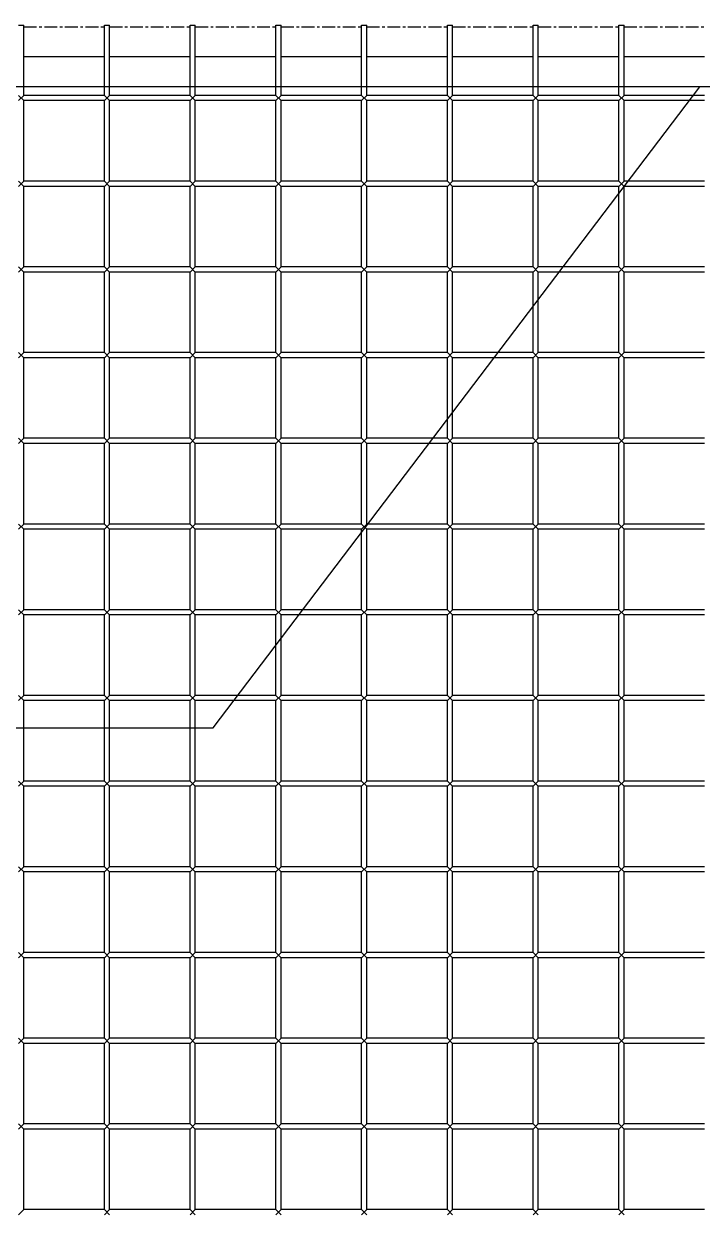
# Model space of a CAD drawing. Header units: millimetres. Extents: x -198529 to 244266, y -64 to 158464.
# Drawn here: x -164032 to -163637, y 97467 to 98160 of the extents above; entities that cross this region are included whole.
import ezdxf

# ---------------------------------------------------------------- set-up
doc = ezdxf.new("R2010")
doc.units = ezdxf.units.MM
doc.linetypes.add('CENTER', pattern=[12, 7.5, -1.5, 1.5, -1.5])
for name, color, linetype in [('0-DCC', 30, 'Continuous'), ('0-DCC-STRUC', 180, 'Continuous'), ('0-DCC-STRUC-T', 4, 'Continuous')]:
    doc.layers.add(name, color=color, linetype=linetype)

# ---------------------------------------------------------------- blocks, each defined once
blk = doc.blocks.new('DCC2850x1800(右)')
at = {"color": 0, "linetype": 'CENTER'}
for p, q in [((63689.5, -72713.38), (63642.5, -72713.38)), ((63739.5, -72713.38), (63692.5, -72713.38)), ((63789.5, -72713.38), (63742.5, -72713.38)), ((63839.5, -72713.38), (63792.5, -72713.38)), ((63889.5, -72713.38), (63842.5, -72713.38)), ((63939.5, -72713.38), (63892.5, -72713.38)), ((63989.5, -72713.38), (63942.5, -72713.38)), ((64039.5, -72713.38), (63992.5, -72713.38))]:
    blk.add_line(p, q, dxfattribs=at)
at = {"color": 0, "linetype": 'Continuous'}
for p, q in [((63689.5, -72753.48), (63689.5, -72712.38)), ((63692.5, -72712.38), (63689.5, -72712.38)), ((63692.5, -72753.48), (63692.5, -72712.38)), ((63739.5, -72753.48), (63739.5, -72712.38)), ((63742.5, -72712.38), (63739.5, -72712.38)), ((63742.5, -72753.48), (63742.5, -72712.38)), ((63789.5, -72753.48), (63789.5, -72712.38)), ((63792.5, -72712.38), (63789.5, -72712.38)), ((63792.5, -72753.48), (63792.5, -72712.38)), ((63839.5, -72753.48), (63839.5, -72712.38)), ((63842.5, -72712.38), (63839.5, -72712.38)), ((63842.5, -72753.48), (63842.5, -72712.38)), ((63889.5, -72753.48), (63889.5, -72712.38)), ((63892.5, -72712.38), (63889.5, -72712.38)), ((63892.5, -72753.48), (63892.5, -72712.38)), ((63939.5, -72753.48), (63939.5, -72712.38)), ((63942.5, -72712.38), (63939.5, -72712.38)), ((63942.5, -72753.48), (63942.5, -72712.38)), ((63989.5, -72753.48), (63989.5, -72712.38)), ((63992.5, -72712.38), (63989.5, -72712.38)), ((63992.5, -72753.48), (63992.5, -72712.38)), ((64039.5, -72753.48), (64039.5, -72712.38)), ((64042.5, -72712.38), (64039.5, -72712.38)), ((63642.5, -72730.88), (63689.5, -72730.88)), ((63692.5, -72730.88), (63739.5, -72730.88)), ((63742.5, -72730.88), (63789.5, -72730.88)), ((63792.5, -72730.88), (63839.5, -72730.88)), ((63842.5, -72730.88), (63889.5, -72730.88)), ((63892.5, -72730.88), (63939.5, -72730.88)), ((63942.5, -72730.88), (63989.5, -72730.88)), ((63992.5, -72730.88), (64039.5, -72730.88)), ((63642.5, -72753.48), (63689.5, -72753.48)), ((63642.5, -72756.48), (63689.5, -72756.48)), ((63692.5, -72756.48), (63689.5, -72753.48)), ((63692.5, -72753.48), (63689.5, -72756.48)), ((63689.5, -72803.48), (63689.5, -72756.48)), ((63692.5, -72753.48), (63739.5, -72753.48)), ((63692.5, -72756.48), (63739.5, -72756.48)), ((63692.5, -72803.48), (63692.5, -72756.48)), ((63742.5, -72756.48), (63739.5, -72753.48)), ((63742.5, -72753.48), (63739.5, -72756.48)), ((63739.5, -72803.48), (63739.5, -72756.48)), ((63742.5, -72753.48), (63789.5, -72753.48)), ((63742.5, -72756.48), (63789.5, -72756.48)), ((63742.5, -72803.48), (63742.5, -72756.48)), ((63792.5, -72756.48), (63789.5, -72753.48)), ((63792.5, -72753.48), (63789.5, -72756.48)), ((63789.5, -72803.48), (63789.5, -72756.48)), ((63792.5, -72753.48), (63839.5, -72753.48)), ((63792.5, -72756.48), (63839.5, -72756.48)), ((63792.5, -72803.48), (63792.5, -72756.48)), ((63842.5, -72756.48), (63839.5, -72753.48)), ((63842.5, -72753.48), (63839.5, -72756.48)), ((63839.5, -72803.48), (63839.5, -72756.48)), ((63842.5, -72753.48), (63889.5, -72753.48)), ((63842.5, -72756.48), (63889.5, -72756.48)), ((63842.5, -72803.48), (63842.5, -72756.48)), ((63892.5, -72756.48), (63889.5, -72753.48)), ((63892.5, -72753.48), (63889.5, -72756.48)), ((63889.5, -72803.48), (63889.5, -72756.48)), ((63892.5, -72753.48), (63939.5, -72753.48)), ((63892.5, -72756.48), (63939.5, -72756.48)), ((63892.5, -72803.48), (63892.5, -72756.48)), ((63942.5, -72756.48), (63939.5, -72753.48)), ((63942.5, -72753.48), (63939.5, -72756.48)), ((63939.5, -72803.48), (63939.5, -72756.48)), ((63942.5, -72753.48), (63989.5, -72753.48)), ((63942.5, -72756.48), (63989.5, -72756.48)), ((63942.5, -72803.48), (63942.5, -72756.48)), ((63992.5, -72756.48), (63989.5, -72753.48)), ((63992.5, -72753.48), (63989.5, -72756.48)), ((63989.5, -72803.48), (63989.5, -72756.48)), ((63992.5, -72753.48), (64039.5, -72753.48)), ((63992.5, -72756.48), (64039.5, -72756.48)), ((63992.5, -72803.48), (63992.5, -72756.48)), ((64042.5, -72756.48), (64039.5, -72753.48)), ((64042.5, -72753.48), (64039.5, -72756.48)), ((64039.5, -72803.48), (64039.5, -72756.48)), ((63642.5, -72803.48), (63689.5, -72803.48)), ((63642.5, -72806.48), (63689.5, -72806.48)), ((63692.5, -72806.48), (63689.5, -72803.48)), ((63692.5, -72803.48), (63689.5, -72806.48)), ((63689.5, -72853.48), (63689.5, -72806.48)), ((63692.5, -72803.48), (63739.5, -72803.48)), ((63692.5, -72853.48), (63692.5, -72806.48)), ((63692.5, -72806.48), (63739.5, -72806.48)), ((63742.5, -72806.48), (63739.5, -72803.48)), ((63742.5, -72803.48), (63739.5, -72806.48)), ((63739.5, -72853.48), (63739.5, -72806.48)), ((63742.5, -72803.48), (63789.5, -72803.48)), ((63742.5, -72853.48), (63742.5, -72806.48)), ((63742.5, -72806.48), (63789.5, -72806.48)), ((63792.5, -72806.48), (63789.5, -72803.48)), ((63792.5, -72803.48), (63789.5, -72806.48)), ((63789.5, -72853.48), (63789.5, -72806.48)), ((63792.5, -72803.48), (63839.5, -72803.48)), ((63792.5, -72853.48), (63792.5, -72806.48)), ((63792.5, -72806.48), (63839.5, -72806.48)), ((63842.5, -72806.48), (63839.5, -72803.48)), ((63842.5, -72803.48), (63839.5, -72806.48)), ((63839.5, -72853.48), (63839.5, -72806.48)), ((63842.5, -72803.48), (63889.5, -72803.48)), ((63842.5, -72853.48), (63842.5, -72806.48)), ((63842.5, -72806.48), (63889.5, -72806.48)), ((63892.5, -72806.48), (63889.5, -72803.48)), ((63892.5, -72803.48), (63889.5, -72806.48)), ((63889.5, -72853.48), (63889.5, -72806.48)), ((63892.5, -72803.48), (63939.5, -72803.48)), ((63892.5, -72853.48), (63892.5, -72806.48)), ((63892.5, -72806.48), (63939.5, -72806.48)), ((63942.5, -72806.48), (63939.5, -72803.48)), ((63942.5, -72803.48), (63939.5, -72806.48)), ((63939.5, -72853.48), (63939.5, -72806.48)), ((63942.5, -72803.48), (63989.5, -72803.48)), ((63942.5, -72853.48), (63942.5, -72806.48)), ((63942.5, -72806.48), (63989.5, -72806.48)), ((63992.5, -72806.48), (63989.5, -72803.48)), ((63992.5, -72803.48), (63989.5, -72806.48)), ((63989.5, -72853.48), (63989.5, -72806.48)), ((63992.5, -72803.48), (64039.5, -72803.48)), ((63992.5, -72853.48), (63992.5, -72806.48)), ((63992.5, -72806.48), (64039.5, -72806.48)), ((64042.5, -72806.48), (64039.5, -72803.48)), ((64042.5, -72803.48), (64039.5, -72806.48)), ((64039.5, -72853.48), (64039.5, -72806.48)), ((63642.5, -72853.48), (63689.5, -72853.48)), ((63642.5, -72856.48), (63689.5, -72856.48)), ((63692.5, -72856.48), (63689.5, -72853.48)), ((63692.5, -72853.48), (63689.5, -72856.48)), ((63689.5, -72903.48), (63689.5, -72856.48)), ((63692.5, -72853.48), (63739.5, -72853.48)), ((63692.5, -72903.48), (63692.5, -72856.48)), ((63692.5, -72856.48), (63739.5, -72856.48)), ((63742.5, -72856.48), (63739.5, -72853.48)), ((63742.5, -72853.48), (63739.5, -72856.48)), ((63739.5, -72903.48), (63739.5, -72856.48)), ((63742.5, -72853.48), (63789.5, -72853.48)), ((63742.5, -72903.48), (63742.5, -72856.48)), ((63742.5, -72856.48), (63789.5, -72856.48)), ((63792.5, -72856.48), (63789.5, -72853.48)), ((63792.5, -72853.48), (63789.5, -72856.48)), ((63789.5, -72903.48), (63789.5, -72856.48)), ((63792.5, -72853.48), (63839.5, -72853.48)), ((63792.5, -72903.48), (63792.5, -72856.48)), ((63792.5, -72856.48), (63839.5, -72856.48)), ((63842.5, -72856.48), (63839.5, -72853.48)), ((63842.5, -72853.48), (63839.5, -72856.48)), ((63839.5, -72903.48), (63839.5, -72856.48)), ((63842.5, -72853.48), (63889.5, -72853.48)), ((63842.5, -72903.48), (63842.5, -72856.48)), ((63842.5, -72856.48), (63889.5, -72856.48)), ((63892.5, -72856.48), (63889.5, -72853.48)), ((63892.5, -72853.48), (63889.5, -72856.48)), ((63889.5, -72903.48), (63889.5, -72856.48)), ((63892.5, -72853.48), (63939.5, -72853.48)), ((63892.5, -72903.48), (63892.5, -72856.48)), ((63892.5, -72856.48), (63939.5, -72856.48)), ((63942.5, -72856.48), (63939.5, -72853.48)), ((63942.5, -72853.48), (63939.5, -72856.48)), ((63939.5, -72903.48), (63939.5, -72856.48)), ((63942.5, -72853.48), (63989.5, -72853.48)), ((63942.5, -72903.48), (63942.5, -72856.48)), ((63942.5, -72856.48), (63989.5, -72856.48)), ((63992.5, -72856.48), (63989.5, -72853.48)), ((63992.5, -72853.48), (63989.5, -72856.48)), ((63989.5, -72903.48), (63989.5, -72856.48)), ((63992.5, -72853.48), (64039.5, -72853.48)), ((63992.5, -72903.48), (63992.5, -72856.48)), ((63992.5, -72856.48), (64039.5, -72856.48)), ((64042.5, -72856.48), (64039.5, -72853.48)), ((64042.5, -72853.48), (64039.5, -72856.48)), ((64039.5, -72903.48), (64039.5, -72856.48)), ((63642.5, -72903.48), (63689.5, -72903.48)), ((63692.5, -72906.48), (63689.5, -72903.48)), ((63692.5, -72903.48), (63689.5, -72906.48)), ((63692.5, -72903.48), (63739.5, -72903.48)), ((63742.5, -72906.48), (63739.5, -72903.48)), ((63742.5, -72903.48), (63739.5, -72906.48)), ((63742.5, -72903.48), (63789.5, -72903.48)), ((63792.5, -72906.48), (63789.5, -72903.48)), ((63792.5, -72903.48), (63789.5, -72906.48)), ((63792.5, -72903.48), (63839.5, -72903.48)), ((63842.5, -72906.48), (63839.5, -72903.48)), ((63842.5, -72903.48), (63839.5, -72906.48)), ((63842.5, -72903.48), (63889.5, -72903.48)), ((63892.5, -72906.48), (63889.5, -72903.48)), ((63892.5, -72903.48), (63889.5, -72906.48)), ((63892.5, -72903.48), (63939.5, -72903.48)), ((63942.5, -72906.48), (63939.5, -72903.48)), ((63942.5, -72903.48), (63939.5, -72906.48)), ((63942.5, -72903.48), (63989.5, -72903.48)), ((63992.5, -72906.48), (63989.5, -72903.48)), ((63992.5, -72903.48), (63989.5, -72906.48)), ((63992.5, -72903.48), (64039.5, -72903.48)), ((64042.5, -72906.48), (64039.5, -72903.48)), ((64042.5, -72903.48), (64039.5, -72906.48)), ((63642.5, -72906.48), (63689.5, -72906.48)), ((63689.5, -72953.48), (63689.5, -72906.48)), ((63692.5, -72953.48), (63692.5, -72906.48)), ((63692.5, -72906.48), (63739.5, -72906.48)), ((63739.5, -72953.48), (63739.5, -72906.48)), ((63742.5, -72953.48), (63742.5, -72906.48)), ((63742.5, -72906.48), (63789.5, -72906.48)), ((63789.5, -72953.48), (63789.5, -72906.48)), ((63792.5, -72953.48), (63792.5, -72906.48)), ((63792.5, -72906.48), (63839.5, -72906.48)), ((63839.5, -72953.48), (63839.5, -72906.48)), ((63842.5, -72953.48), (63842.5, -72906.48)), ((63842.5, -72906.48), (63889.5, -72906.48)), ((63889.5, -72953.48), (63889.5, -72906.48)), ((63892.5, -72953.48), (63892.5, -72906.48)), ((63892.5, -72906.48), (63939.5, -72906.48)), ((63939.5, -72953.48), (63939.5, -72906.48)), ((63942.5, -72953.48), (63942.5, -72906.48)), ((63942.5, -72906.48), (63989.5, -72906.48)), ((63989.5, -72953.48), (63989.5, -72906.48)), ((63992.5, -72953.48), (63992.5, -72906.48)), ((63992.5, -72906.48), (64039.5, -72906.48)), ((64039.5, -72953.48), (64039.5, -72906.48)), ((63642.5, -72953.48), (63689.5, -72953.48)), ((63692.5, -72956.48), (63689.5, -72953.48)), ((63692.5, -72953.48), (63689.5, -72956.48)), ((63692.5, -72953.48), (63739.5, -72953.48)), ((63742.5, -72956.48), (63739.5, -72953.48)), ((63742.5, -72953.48), (63739.5, -72956.48)), ((63742.5, -72953.48), (63789.5, -72953.48)), ((63792.5, -72956.48), (63789.5, -72953.48)), ((63792.5, -72953.48), (63789.5, -72956.48)), ((63792.5, -72953.48), (63839.5, -72953.48)), ((63842.5, -72956.48), (63839.5, -72953.48)), ((63842.5, -72953.48), (63839.5, -72956.48)), ((63842.5, -72953.48), (63889.5, -72953.48)), ((63892.5, -72956.48), (63889.5, -72953.48)), ((63892.5, -72953.48), (63889.5, -72956.48)), ((63892.5, -72953.48), (63939.5, -72953.48)), ((63942.5, -72956.48), (63939.5, -72953.48)), ((63942.5, -72953.48), (63939.5, -72956.48)), ((63942.5, -72953.48), (63989.5, -72953.48)), ((63992.5, -72956.48), (63989.5, -72953.48)), ((63992.5, -72953.48), (63989.5, -72956.48)), ((63992.5, -72953.48), (64039.5, -72953.48)), ((64042.5, -72956.48), (64039.5, -72953.48)), ((64042.5, -72953.48), (64039.5, -72956.48)), ((63642.5, -72956.48), (63689.5, -72956.48)), ((63689.5, -73003.48), (63689.5, -72956.48)), ((63692.5, -73003.48), (63692.5, -72956.48)), ((63692.5, -72956.48), (63739.5, -72956.48)), ((63739.5, -73003.48), (63739.5, -72956.48)), ((63742.5, -73003.48), (63742.5, -72956.48)), ((63742.5, -72956.48), (63789.5, -72956.48)), ((63789.5, -73003.48), (63789.5, -72956.48)), ((63792.5, -73003.48), (63792.5, -72956.48)), ((63792.5, -72956.48), (63839.5, -72956.48)), ((63839.5, -73003.48), (63839.5, -72956.48)), ((63842.5, -73003.48), (63842.5, -72956.48)), ((63842.5, -72956.48), (63889.5, -72956.48)), ((63889.5, -73003.48), (63889.5, -72956.48)), ((63892.5, -73003.48), (63892.5, -72956.48)), ((63892.5, -72956.48), (63939.5, -72956.48)), ((63939.5, -73003.48), (63939.5, -72956.48)), ((63942.5, -73003.48), (63942.5, -72956.48)), ((63942.5, -72956.48), (63989.5, -72956.48)), ((63989.5, -73003.48), (63989.5, -72956.48)), ((63992.5, -73003.48), (63992.5, -72956.48)), ((63992.5, -72956.48), (64039.5, -72956.48)), ((64039.5, -73003.48), (64039.5, -72956.48)), ((63642.5, -73003.48), (63689.5, -73003.48)), ((63642.5, -73006.48), (63689.5, -73006.48)), ((63692.5, -73006.48), (63689.5, -73003.48)), ((63692.5, -73003.48), (63689.5, -73006.48)), ((63689.5, -73053.48), (63689.5, -73006.48)), ((63692.5, -73003.48), (63739.5, -73003.48)), ((63692.5, -73053.48), (63692.5, -73006.48)), ((63692.5, -73006.48), (63739.5, -73006.48)), ((63742.5, -73006.48), (63739.5, -73003.48)), ((63742.5, -73003.48), (63739.5, -73006.48)), ((63739.5, -73053.48), (63739.5, -73006.48)), ((63742.5, -73003.48), (63789.5, -73003.48)), ((63742.5, -73053.48), (63742.5, -73006.48)), ((63742.5, -73006.48), (63789.5, -73006.48)), ((63792.5, -73006.48), (63789.5, -73003.48)), ((63792.5, -73003.48), (63789.5, -73006.48)), ((63789.5, -73053.48), (63789.5, -73006.48)), ((63792.5, -73003.48), (63839.5, -73003.48)), ((63792.5, -73053.48), (63792.5, -73006.48)), ((63792.5, -73006.48), (63839.5, -73006.48)), ((63842.5, -73006.48), (63839.5, -73003.48)), ((63842.5, -73003.48), (63839.5, -73006.48)), ((63839.5, -73053.48), (63839.5, -73006.48)), ((63842.5, -73003.48), (63889.5, -73003.48)), ((63842.5, -73053.48), (63842.5, -73006.48)), ((63842.5, -73006.48), (63889.5, -73006.48)), ((63892.5, -73006.48), (63889.5, -73003.48)), ((63892.5, -73003.48), (63889.5, -73006.48)), ((63889.5, -73053.48), (63889.5, -73006.48)), ((63892.5, -73003.48), (63939.5, -73003.48)), ((63892.5, -73053.48), (63892.5, -73006.48)), ((63892.5, -73006.48), (63939.5, -73006.48)), ((63942.5, -73006.48), (63939.5, -73003.48)), ((63942.5, -73003.48), (63939.5, -73006.48)), ((63939.5, -73053.48), (63939.5, -73006.48)), ((63942.5, -73003.48), (63989.5, -73003.48)), ((63942.5, -73053.48), (63942.5, -73006.48)), ((63942.5, -73006.48), (63989.5, -73006.48)), ((63992.5, -73006.48), (63989.5, -73003.48)), ((63992.5, -73003.48), (63989.5, -73006.48)), ((63989.5, -73053.48), (63989.5, -73006.48)), ((63992.5, -73003.48), (64039.5, -73003.48)), ((63992.5, -73053.48), (63992.5, -73006.48)), ((63992.5, -73006.48), (64039.5, -73006.48)), ((64042.5, -73006.48), (64039.5, -73003.48)), ((64042.5, -73003.48), (64039.5, -73006.48)), ((64039.5, -73053.48), (64039.5, -73006.48)), ((63642.5, -73053.48), (63689.5, -73053.48)), ((63642.5, -73056.48), (63689.5, -73056.48)), ((63692.5, -73056.48), (63689.5, -73053.48)), ((63692.5, -73053.48), (63689.5, -73056.48)), ((63689.5, -73103.48), (63689.5, -73056.48)), ((63692.5, -73053.48), (63739.5, -73053.48)), ((63692.5, -73056.48), (63739.5, -73056.48)), ((63692.5, -73103.48), (63692.5, -73056.48)), ((63742.5, -73056.48), (63739.5, -73053.48)), ((63742.5, -73053.48), (63739.5, -73056.48)), ((63739.5, -73103.48), (63739.5, -73056.48)), ((63742.5, -73053.48), (63789.5, -73053.48)), ((63742.5, -73103.48), (63742.5, -73056.48)), ((63742.5, -73056.48), (63789.5, -73056.48)), ((63792.5, -73056.48), (63789.5, -73053.48)), ((63792.5, -73053.48), (63789.5, -73056.48)), ((63789.5, -73103.48), (63789.5, -73056.48)), ((63792.5, -73053.48), (63839.5, -73053.48)), ((63792.5, -73103.48), (63792.5, -73056.48)), ((63792.5, -73056.48), (63839.5, -73056.48)), ((63842.5, -73056.48), (63839.5, -73053.48)), ((63842.5, -73053.48), (63839.5, -73056.48)), ((63839.5, -73103.48), (63839.5, -73056.48)), ((63842.5, -73053.48), (63889.5, -73053.48)), ((63842.5, -73103.48), (63842.5, -73056.48)), ((63842.5, -73056.48), (63889.5, -73056.48)), ((63892.5, -73056.48), (63889.5, -73053.48)), ((63892.5, -73053.48), (63889.5, -73056.48)), ((63889.5, -73103.48), (63889.5, -73056.48)), ((63892.5, -73053.48), (63939.5, -73053.48)), ((63892.5, -73103.48), (63892.5, -73056.48)), ((63892.5, -73056.48), (63939.5, -73056.48)), ((63942.5, -73056.48), (63939.5, -73053.48)), ((63942.5, -73053.48), (63939.5, -73056.48)), ((63939.5, -73103.48), (63939.5, -73056.48)), ((63942.5, -73053.48), (63989.5, -73053.48)), ((63942.5, -73103.48), (63942.5, -73056.48)), ((63942.5, -73056.48), (63989.5, -73056.48)), ((63992.5, -73056.48), (63989.5, -73053.48)), ((63992.5, -73053.48), (63989.5, -73056.48)), ((63989.5, -73103.48), (63989.5, -73056.48)), ((63992.5, -73053.48), (64039.5, -73053.48)), ((63992.5, -73103.48), (63992.5, -73056.48)), ((63992.5, -73056.48), (64039.5, -73056.48)), ((64042.5, -73056.48), (64039.5, -73053.48)), ((64042.5, -73053.48), (64039.5, -73056.48)), ((64039.5, -73103.48), (64039.5, -73056.48)), ((63642.5, -73103.48), (63689.5, -73103.48)), ((63642.5, -73106.48), (63689.5, -73106.48)), ((63692.5, -73106.48), (63689.5, -73103.48)), ((63692.5, -73103.48), (63689.5, -73106.48)), ((63689.5, -73153.48), (63689.5, -73106.48)), ((63692.5, -73103.48), (63739.5, -73103.48)), ((63692.5, -73106.48), (63739.5, -73106.48)), ((63692.5, -73153.48), (63692.5, -73106.48)), ((63742.5, -73106.48), (63739.5, -73103.48)), ((63742.5, -73103.48), (63739.5, -73106.48)), ((63739.5, -73153.48), (63739.5, -73106.48)), ((63742.5, -73103.48), (63789.5, -73103.48)), ((63742.5, -73153.48), (63742.5, -73106.48)), ((63742.5, -73106.48), (63789.5, -73106.48)), ((63792.5, -73106.48), (63789.5, -73103.48)), ((63792.5, -73103.48), (63789.5, -73106.48)), ((63789.5, -73153.48), (63789.5, -73106.48)), ((63792.5, -73103.48), (63839.5, -73103.48)), ((63792.5, -73153.48), (63792.5, -73106.48)), ((63792.5, -73106.48), (63839.5, -73106.48)), ((63842.5, -73106.48), (63839.5, -73103.48)), ((63842.5, -73103.48), (63839.5, -73106.48)), ((63839.5, -73153.48), (63839.5, -73106.48)), ((63842.5, -73103.48), (63889.5, -73103.48)), ((63842.5, -73153.48), (63842.5, -73106.48)), ((63842.5, -73106.48), (63889.5, -73106.48)), ((63892.5, -73106.48), (63889.5, -73103.48)), ((63892.5, -73103.48), (63889.5, -73106.48)), ((63889.5, -73153.48), (63889.5, -73106.48)), ((63892.5, -73103.48), (63939.5, -73103.48)), ((63892.5, -73153.48), (63892.5, -73106.48)), ((63892.5, -73106.48), (63939.5, -73106.48)), ((63942.5, -73106.48), (63939.5, -73103.48)), ((63942.5, -73103.48), (63939.5, -73106.48)), ((63939.5, -73153.48), (63939.5, -73106.48)), ((63942.5, -73103.48), (63989.5, -73103.48)), ((63942.5, -73153.48), (63942.5, -73106.48)), ((63942.5, -73106.48), (63989.5, -73106.48)), ((63992.5, -73106.48), (63989.5, -73103.48)), ((63992.5, -73103.48), (63989.5, -73106.48)), ((63989.5, -73153.48), (63989.5, -73106.48)), ((63992.5, -73103.48), (64039.5, -73103.48)), ((63992.5, -73153.48), (63992.5, -73106.48)), ((63992.5, -73106.48), (64039.5, -73106.48)), ((64042.5, -73106.48), (64039.5, -73103.48)), ((64042.5, -73103.48), (64039.5, -73106.48)), ((64039.5, -73153.48), (64039.5, -73106.48)), ((63642.5, -73153.48), (63689.5, -73153.48)), ((63692.5, -73156.48), (63689.5, -73153.48)), ((63692.5, -73153.48), (63689.5, -73156.48)), ((63692.5, -73153.48), (63739.5, -73153.48)), ((63742.5, -73156.48), (63739.5, -73153.48)), ((63742.5, -73153.48), (63739.5, -73156.48)), ((63742.5, -73153.48), (63789.5, -73153.48)), ((63792.5, -73156.48), (63789.5, -73153.48)), ((63792.5, -73153.48), (63789.5, -73156.48)), ((63792.5, -73153.48), (63839.5, -73153.48)), ((63842.5, -73156.48), (63839.5, -73153.48)), ((63842.5, -73153.48), (63839.5, -73156.48)), ((63842.5, -73153.48), (63889.5, -73153.48)), ((63892.5, -73156.48), (63889.5, -73153.48)), ((63892.5, -73153.48), (63889.5, -73156.48)), ((63892.5, -73153.48), (63939.5, -73153.48)), ((63942.5, -73156.48), (63939.5, -73153.48)), ((63942.5, -73153.48), (63939.5, -73156.48)), ((63942.5, -73153.48), (63989.5, -73153.48)), ((63992.5, -73156.48), (63989.5, -73153.48)), ((63992.5, -73153.48), (63989.5, -73156.48)), ((63992.5, -73153.48), (64039.5, -73153.48)), ((64042.5, -73156.48), (64039.5, -73153.48)), ((64042.5, -73153.48), (64039.5, -73156.48)), ((63642.5, -73156.48), (63689.5, -73156.48)), ((63689.5, -73203.48), (63689.5, -73156.48)), ((63692.5, -73156.48), (63739.5, -73156.48)), ((63692.5, -73203.48), (63692.5, -73156.48)), ((63739.5, -73203.48), (63739.5, -73156.48)), ((63742.5, -73203.48), (63742.5, -73156.48)), ((63742.5, -73156.48), (63789.5, -73156.48)), ((63789.5, -73203.48), (63789.5, -73156.48)), ((63792.5, -73203.48), (63792.5, -73156.48)), ((63792.5, -73156.48), (63839.5, -73156.48)), ((63839.5, -73203.48), (63839.5, -73156.48)), ((63842.5, -73203.48), (63842.5, -73156.48)), ((63842.5, -73156.48), (63889.5, -73156.48)), ((63889.5, -73203.48), (63889.5, -73156.48)), ((63892.5, -73203.48), (63892.5, -73156.48)), ((63892.5, -73156.48), (63939.5, -73156.48)), ((63939.5, -73203.48), (63939.5, -73156.48)), ((63942.5, -73203.48), (63942.5, -73156.48)), ((63942.5, -73156.48), (63989.5, -73156.48)), ((63989.5, -73203.48), (63989.5, -73156.48)), ((63992.5, -73203.48), (63992.5, -73156.48)), ((63992.5, -73156.48), (64039.5, -73156.48)), ((64039.5, -73203.48), (64039.5, -73156.48)), ((63642.5, -73203.48), (63689.5, -73203.48)), ((63692.5, -73206.48), (63689.5, -73203.48)), ((63692.5, -73203.48), (63689.5, -73206.48)), ((63692.5, -73203.48), (63739.5, -73203.48)), ((63742.5, -73206.48), (63739.5, -73203.48)), ((63742.5, -73203.48), (63739.5, -73206.48)), ((63742.5, -73203.48), (63789.5, -73203.48)), ((63792.5, -73206.48), (63789.5, -73203.48)), ((63792.5, -73203.48), (63789.5, -73206.48)), ((63792.5, -73203.48), (63839.5, -73203.48)), ((63842.5, -73206.48), (63839.5, -73203.48)), ((63842.5, -73203.48), (63839.5, -73206.48)), ((63842.5, -73203.48), (63889.5, -73203.48)), ((63892.5, -73206.48), (63889.5, -73203.48)), ((63892.5, -73203.48), (63889.5, -73206.48)), ((63892.5, -73203.48), (63939.5, -73203.48)), ((63942.5, -73206.48), (63939.5, -73203.48)), ((63942.5, -73203.48), (63939.5, -73206.48)), ((63942.5, -73203.48), (63989.5, -73203.48)), ((63992.5, -73206.48), (63989.5, -73203.48)), ((63992.5, -73203.48), (63989.5, -73206.48)), ((63992.5, -73203.48), (64039.5, -73203.48)), ((64042.5, -73206.48), (64039.5, -73203.48)), ((64042.5, -73203.48), (64039.5, -73206.48)), ((63642.5, -73206.48), (63689.5, -73206.48)), ((63689.5, -73253.48), (63689.5, -73206.48)), ((63692.5, -73206.48), (63739.5, -73206.48)), ((63692.5, -73253.48), (63692.5, -73206.48)), ((63739.5, -73253.48), (63739.5, -73206.48)), ((63742.5, -73206.48), (63789.5, -73206.48)), ((63742.5, -73253.48), (63742.5, -73206.48)), ((63789.5, -73253.48), (63789.5, -73206.48)), ((63792.5, -73206.48), (63839.5, -73206.48)), ((63792.5, -73253.48), (63792.5, -73206.48)), ((63839.5, -73253.48), (63839.5, -73206.48)), ((63842.5, -73206.48), (63889.5, -73206.48)), ((63842.5, -73253.48), (63842.5, -73206.48)), ((63889.5, -73253.48), (63889.5, -73206.48)), ((63892.5, -73253.48), (63892.5, -73206.48)), ((63892.5, -73206.48), (63939.5, -73206.48)), ((63939.5, -73253.48), (63939.5, -73206.48)), ((63942.5, -73253.48), (63942.5, -73206.48)), ((63942.5, -73206.48), (63989.5, -73206.48)), ((63989.5, -73253.48), (63989.5, -73206.48)), ((63992.5, -73253.48), (63992.5, -73206.48)), ((63992.5, -73206.48), (64039.5, -73206.48)), ((64039.5, -73253.48), (64039.5, -73206.48)), ((63642.5, -73253.48), (63689.5, -73253.48)), ((63642.5, -73256.48), (63689.5, -73256.48)), ((63692.5, -73256.48), (63689.5, -73253.48)), ((63692.5, -73253.48), (63689.5, -73256.48)), ((63689.5, -73303.48), (63689.5, -73256.48)), ((63692.5, -73253.48), (63739.5, -73253.48)), ((63692.5, -73256.48), (63739.5, -73256.48)), ((63692.5, -73303.48), (63692.5, -73256.48)), ((63742.5, -73256.48), (63739.5, -73253.48)), ((63742.5, -73253.48), (63739.5, -73256.48)), ((63739.5, -73303.48), (63739.5, -73256.48)), ((63742.5, -73253.48), (63789.5, -73253.48)), ((63742.5, -73256.48), (63789.5, -73256.48)), ((63742.5, -73303.48), (63742.5, -73256.48)), ((63792.5, -73256.48), (63789.5, -73253.48)), ((63792.5, -73253.48), (63789.5, -73256.48)), ((63789.5, -73303.48), (63789.5, -73256.48)), ((63792.5, -73253.48), (63839.5, -73253.48)), ((63792.5, -73256.48), (63839.5, -73256.48)), ((63792.5, -73303.48), (63792.5, -73256.48)), ((63842.5, -73256.48), (63839.5, -73253.48)), ((63842.5, -73253.48), (63839.5, -73256.48)), ((63839.5, -73303.48), (63839.5, -73256.48)), ((63842.5, -73253.48), (63889.5, -73253.48)), ((63842.5, -73256.48), (63889.5, -73256.48)), ((63842.5, -73303.48), (63842.5, -73256.48)), ((63892.5, -73256.48), (63889.5, -73253.48)), ((63892.5, -73253.48), (63889.5, -73256.48)), ((63889.5, -73303.48), (63889.5, -73256.48)), ((63892.5, -73253.48), (63939.5, -73253.48)), ((63892.5, -73303.48), (63892.5, -73256.48)), ((63892.5, -73256.48), (63939.5, -73256.48)), ((63942.5, -73256.48), (63939.5, -73253.48)), ((63942.5, -73253.48), (63939.5, -73256.48)), ((63939.5, -73303.48), (63939.5, -73256.48)), ((63942.5, -73253.48), (63989.5, -73253.48)), ((63942.5, -73303.48), (63942.5, -73256.48)), ((63942.5, -73256.48), (63989.5, -73256.48)), ((63992.5, -73256.48), (63989.5, -73253.48)), ((63992.5, -73253.48), (63989.5, -73256.48)), ((63989.5, -73303.48), (63989.5, -73256.48)), ((63992.5, -73253.48), (64039.5, -73253.48)), ((63992.5, -73303.48), (63992.5, -73256.48)), ((63992.5, -73256.48), (64039.5, -73256.48)), ((64042.5, -73256.48), (64039.5, -73253.48)), ((64042.5, -73253.48), (64039.5, -73256.48)), ((64039.5, -73303.48), (64039.5, -73256.48)), ((63642.5, -73303.48), (63689.5, -73303.48)), ((63642.5, -73306.48), (63689.5, -73306.48)), ((63692.5, -73306.48), (63689.5, -73303.48)), ((63692.5, -73303.48), (63689.5, -73306.48)), ((63689.5, -73353.48), (63689.5, -73306.48)), ((63692.5, -73303.48), (63739.5, -73303.48)), ((63692.5, -73306.48), (63739.5, -73306.48)), ((63692.5, -73353.48), (63692.5, -73306.48)), ((63742.5, -73306.48), (63739.5, -73303.48)), ((63742.5, -73303.48), (63739.5, -73306.48)), ((63739.5, -73353.48), (63739.5, -73306.48)), ((63742.5, -73303.48), (63789.5, -73303.48)), ((63742.5, -73306.48), (63789.5, -73306.48)), ((63742.5, -73353.48), (63742.5, -73306.48)), ((63792.5, -73306.48), (63789.5, -73303.48)), ((63792.5, -73303.48), (63789.5, -73306.48)), ((63789.5, -73353.48), (63789.5, -73306.48)), ((63792.5, -73303.48), (63839.5, -73303.48)), ((63792.5, -73306.48), (63839.5, -73306.48)), ((63792.5, -73353.48), (63792.5, -73306.48)), ((63842.5, -73306.48), (63839.5, -73303.48)), ((63842.5, -73303.48), (63839.5, -73306.48)), ((63839.5, -73353.48), (63839.5, -73306.48)), ((63842.5, -73303.48), (63889.5, -73303.48)), ((63842.5, -73306.48), (63889.5, -73306.48)), ((63842.5, -73353.48), (63842.5, -73306.48)), ((63892.5, -73306.48), (63889.5, -73303.48)), ((63892.5, -73303.48), (63889.5, -73306.48)), ((63889.5, -73353.48), (63889.5, -73306.48)), ((63892.5, -73303.48), (63939.5, -73303.48)), ((63892.5, -73353.48), (63892.5, -73306.48)), ((63892.5, -73306.48), (63939.5, -73306.48)), ((63942.5, -73306.48), (63939.5, -73303.48)), ((63942.5, -73303.48), (63939.5, -73306.48)), ((63939.5, -73353.48), (63939.5, -73306.48)), ((63942.5, -73303.48), (63989.5, -73303.48)), ((63942.5, -73353.48), (63942.5, -73306.48)), ((63942.5, -73306.48), (63989.5, -73306.48)), ((63992.5, -73306.48), (63989.5, -73303.48)), ((63992.5, -73303.48), (63989.5, -73306.48)), ((63989.5, -73353.48), (63989.5, -73306.48)), ((63992.5, -73303.48), (64039.5, -73303.48)), ((63992.5, -73353.48), (63992.5, -73306.48)), ((63992.5, -73306.48), (64039.5, -73306.48)), ((64042.5, -73306.48), (64039.5, -73303.48)), ((64042.5, -73303.48), (64039.5, -73306.48)), ((64039.5, -73353.48), (64039.5, -73306.48)), ((63642.5, -73353.48), (63689.5, -73353.48)), ((63692.5, -73356.48), (63689.5, -73353.48)), ((63692.5, -73353.48), (63689.5, -73356.48)), ((63692.5, -73353.48), (63739.5, -73353.48)), ((63742.5, -73356.48), (63739.5, -73353.48)), ((63742.5, -73353.48), (63739.5, -73356.48)), ((63742.5, -73353.48), (63789.5, -73353.48)), ((63792.5, -73353.48), (63789.5, -73356.48)), ((63792.5, -73356.48), (63789.5, -73353.48)), ((63792.5, -73353.48), (63839.5, -73353.48)), ((63842.5, -73356.48), (63839.5, -73353.48)), ((63842.5, -73353.48), (63839.5, -73356.48)), ((63842.5, -73353.48), (63889.5, -73353.48)), ((63892.5, -73356.48), (63889.5, -73353.48)), ((63892.5, -73353.48), (63889.5, -73356.48)), ((63892.5, -73353.48), (63939.5, -73353.48)), ((63942.5, -73356.48), (63939.5, -73353.48)), ((63942.5, -73353.48), (63939.5, -73356.48)), ((63942.5, -73353.48), (63989.5, -73353.48)), ((63992.5, -73353.48), (63989.5, -73356.48)), ((63992.5, -73356.48), (63989.5, -73353.48)), ((63992.5, -73353.48), (64039.5, -73353.48)), ((64042.5, -73356.48), (64039.5, -73353.48)), ((64042.5, -73353.48), (64039.5, -73356.48)), ((63642.5, -73356.48), (63689.5, -73356.48)), ((63689.5, -73403.48), (63689.5, -73356.48)), ((63692.5, -73356.48), (63739.5, -73356.48)), ((63692.5, -73403.48), (63692.5, -73356.48)), ((63739.5, -73403.48), (63739.5, -73356.48)), ((63742.5, -73356.48), (63789.5, -73356.48)), ((63742.5, -73403.48), (63742.5, -73356.48)), ((63789.5, -73403.48), (63789.5, -73356.48)), ((63792.5, -73356.48), (63839.5, -73356.48)), ((63792.5, -73403.48), (63792.5, -73356.48)), ((63839.5, -73403.48), (63839.5, -73356.48)), ((63842.5, -73356.48), (63889.5, -73356.48)), ((63842.5, -73403.48), (63842.5, -73356.48)), ((63889.5, -73403.48), (63889.5, -73356.48)), ((63892.5, -73356.48), (63939.5, -73356.48)), ((63892.5, -73403.48), (63892.5, -73356.48)), ((63939.5, -73403.48), (63939.5, -73356.48)), ((63942.5, -73356.48), (63989.5, -73356.48)), ((63942.5, -73403.48), (63942.5, -73356.48)), ((63989.5, -73403.48), (63989.5, -73356.48)), ((63992.5, -73403.48), (63992.5, -73356.48)), ((63992.5, -73356.48), (64039.5, -73356.48)), ((64039.5, -73403.48), (64039.5, -73356.48)), ((63642.5, -73403.48), (63689.5, -73403.48)), ((63692.5, -73406.48), (63689.5, -73403.48)), ((63692.5, -73403.48), (63689.5, -73406.48)), ((63692.5, -73403.48), (63739.5, -73403.48)), ((63742.5, -73403.48), (63739.5, -73406.48)), ((63742.5, -73406.48), (63739.5, -73403.48)), ((63742.5, -73403.48), (63789.5, -73403.48)), ((63792.5, -73403.48), (63789.5, -73406.48)), ((63792.5, -73406.48), (63789.5, -73403.48)), ((63792.5, -73403.48), (63839.5, -73403.48)), ((63842.5, -73403.48), (63839.5, -73406.48)), ((63842.5, -73406.48), (63839.5, -73403.48)), ((63842.5, -73403.48), (63889.5, -73403.48)), ((63892.5, -73406.48), (63889.5, -73403.48)), ((63892.5, -73403.48), (63889.5, -73406.48)), ((63892.5, -73403.48), (63939.5, -73403.48)), ((63942.5, -73403.48), (63939.5, -73406.48)), ((63942.5, -73406.48), (63939.5, -73403.48)), ((63942.5, -73403.48), (63989.5, -73403.48)), ((63992.5, -73403.48), (63989.5, -73406.48)), ((63992.5, -73406.48), (63989.5, -73403.48)), ((63992.5, -73403.48), (64039.5, -73403.48)), ((64042.5, -73406.48), (64039.5, -73403.48))]:
    blk.add_line(p, q, dxfattribs=at)

msp = doc.modelspace()

# ---------------------------------------------------------------- linework, layer by layer
at = {"layer": '0-DCC-STRUC'}
msp.add_lwpolyline([(-162995.77, 98123.01), (-165820.77, 98123.01), (-165820.77, 98323.01), (-162995.77, 98323.01)], close=True, dxfattribs=at)
at = {"layer": '0-DCC-STRUC-T'}
for p, q in [((-163921.78, 97749.13), (-163638.1, 98123.01)), ((-165324.53, 97749.13), (-163921.78, 97749.13))]:
    msp.add_line(p, q, dxfattribs=at)

# ---------------------------------------------------------------- block references
at = {"layer": '0-DCC', "xscale": -1}
msp.add_blockref('DCC2850x1800(右)', (-99992.77, 170871.49), dxfattribs=at)

doc.saveas('drawing.dxf')
